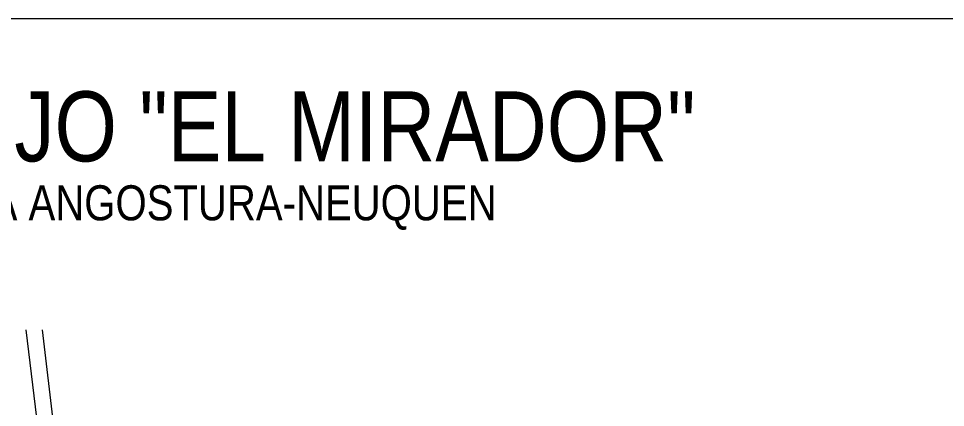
# Model space of a CAD drawing. Header units: millimetres. Extents: x 4525 to 9082, y 179 to 563.
# Drawn here: x 5375.76 to 5387.34, y 538.33 to 543.19 of the extents above; entities that cross this region are included whole.
import ezdxf

# ---------------------------------------------------------------- set-up
doc = ezdxf.new("R2010")
doc.units = ezdxf.units.MM
doc.header["$LTSCALE"] = 100
doc.layers.add('HATCH MUROS', color=251, linetype='Continuous', lineweight=9)
doc.styles.add('AREAL', font='ARIALN.TTF')

msp = doc.modelspace()

# ---------------------------------------------------------------- linework, layer by layer
at = {"layer": 'HATCH MUROS', "color": 4, "linetype": 'ByBlock', "ltscale": 100}
msp.add_line((5369.83, 543.185), (5407.387, 543.185), dxfattribs=at)
at = {"layer": 'HATCH MUROS', "color": 0, "ltscale": 100}
for p, q in [((5376.599, 533.118), (5375.861, 539.299)), ((5376.798, 533.141), (5376.062, 539.299))]:
    msp.add_line(p, q, dxfattribs=at)

# ---------------------------------------------------------------- texts
at = {"style": 'AREAL'}
for s, height, p in [('COMPLEJO "EL MIRADOR"', 0.875, (5371.48, 541.401, -2.75)), ('VILLA LA ANGOSTURA-NEUQUEN', 0.4375, (5373.632, 540.665, -1.375))]:
    msp.add_text(s, height=height, dxfattribs=at).set_placement(p)

doc.saveas('drawing.dxf')
